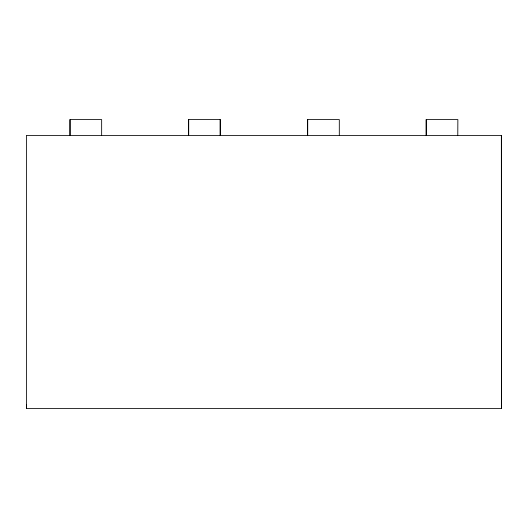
<?xml version="1.0" encoding="UTF-8"?>
<svg xmlns="http://www.w3.org/2000/svg" width="528" height="528" viewBox="0 0 528 528"><rect width="100%" height="100%" fill="white"/><g stroke="black" fill="none" stroke-linecap="round" stroke-linejoin="round"><path stroke-width="0.79" d="M26.4 404.547L26.479 408.421M501.356 135.406L501.435 408.421M457.783 135.241L457.862 119.579L426.182 119.579L426.182 135.241M426.268 119.579L426.268 135.241M339.306 135.241L339.306 119.579L307.448 119.579L307.448 135.241M307.712 119.579L307.712 135.241M220.308 135.241L220.308 119.579L188.575 119.579L188.575 135.241M220.169 119.579L220.169 135.241M188.707 119.579L188.707 135.241M101.653 135.241L101.653 119.579L69.973 119.579L69.973 135.241M70.052 119.579L70.052 135.241M501.6 135.406L26.4 135.406L26.4 408.421L501.6 408.421L501.6 135.406"/></g></svg>
